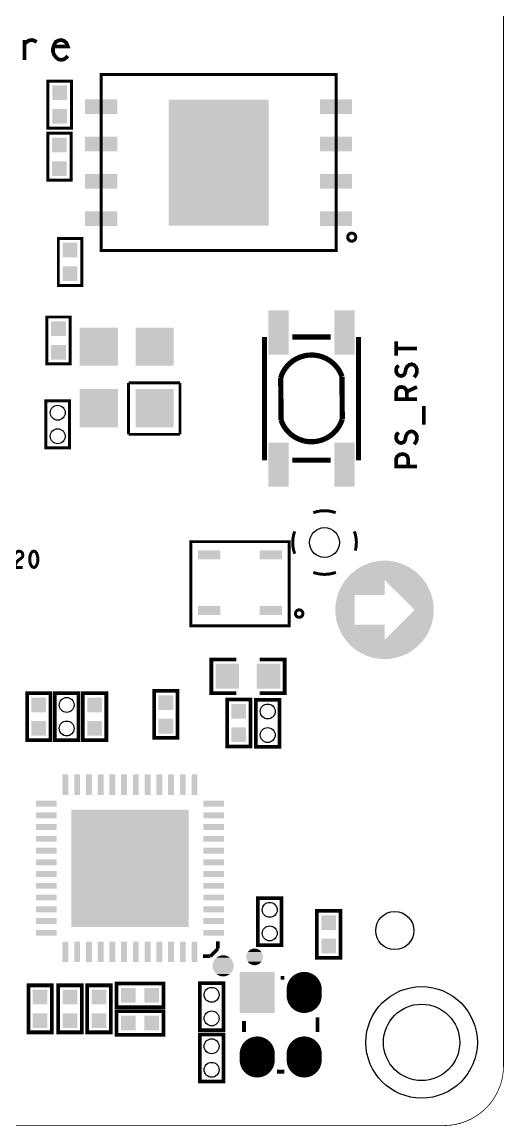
# Model space of a CAD drawing. Extents: x 0 to 1.77, y 0.1 to 2.36.
# Drawn here: x 1.126 to 1.772, y 0.098 to 1.579 of the extents above; entities that cross this region are included whole.
import ezdxf

# ---------------------------------------------------------------- set-up
doc = ezdxf.new("R2010")
doc.units = 0
doc.layers.get('0').update_dxf_attribs({"linetype": 'CONTINUOUS'})
doc.layers.add('ASSY_ART', color=2, linetype='CONTINUOUS')
doc.layers.add('ZYNQ_CORE_2V3_0', color=7, linetype='CONTINUOUS')

# ---------------------------------------------------------------- blocks, each defined once
blk = doc.blocks.new('RECTANGLE_4')
blk.add_solid([(0.01575, 0.01675), (0.01575, -0.01675), (-0.01575, 0.01675), (-0.01575, -0.01675)])
blk = doc.blocks.new('ROUND_2')
blk.add_circle((0, 0), 0.01)
blk = doc.blocks.new('RECTANGLE_25')
blk.add_solid([(0.003935, 0.01378), (0.003935, -0.01378), (-0.003935, 0.01378), (-0.003935, -0.01378)])
blk = doc.blocks.new('ROUND_3')
blk.add_circle((0, 0), 0.02)
blk = doc.blocks.new('SQUARE_26')
blk.add_solid([(0.07874, 0.07874), (0.07874, -0.07874), (-0.07874, 0.07874), (-0.07874, -0.07874)])
blk = doc.blocks.new('ROUND_8')
blk.add_circle((0, 0), 0.0748)
blk = doc.blocks.new('ROUND_5')
blk.add_circle((0, 0), 0.0256)
blk = doc.blocks.new('RECTANGLE_28')
blk.add_solid([(0.06695, 0.08465), (0.06695, -0.08465), (-0.06695, 0.08465), (-0.06695, -0.08465)])
blk = doc.blocks.new('OBLONG_37')
at = {"const_width": 0.047}
blk.add_lwpolyline([(0, 0.004), (0, -0.004)], dxfattribs=at)
at = {"const_width": 0.0235}
for points in [[(-0.0118, 0.004, 1), (0.0118, 0.004, 1)], [(-0.0118, -0.004, 1), (0.0118, -0.004, 1)]]:
    blk.add_lwpolyline(points, format="xyb", close=True, dxfattribs=at)
blk = doc.blocks.new('RECTANGLE_29')
blk.add_solid([(0.02165, 0.00985), (0.02165, -0.00985), (-0.02165, 0.00985), (-0.02165, -0.00985)])
blk = doc.blocks.new('RECTANGLE_38')
blk.add_solid([(0.023505, 0.0275), (0.023505, -0.0275), (-0.023505, 0.0275), (-0.023505, -0.0275)])
blk = doc.blocks.new('RECTANGLE_39')
blk.add_solid([(0.01378, 0.02953), (0.01378, -0.02953), (-0.01378, 0.02953), (-0.01378, -0.02953)])
blk = doc.blocks.new('SQUARE_9')
blk.add_solid([(0.00985, 0.00985), (0.00985, -0.00985), (-0.00985, 0.00985), (-0.00985, -0.00985)])
blk = doc.blocks.new('SQUARE_30')
blk.add_solid([(0.0256, 0.0256), (0.0256, -0.0256), (-0.0256, 0.0256), (-0.0256, -0.0256)])
blk = doc.blocks.new('RECTANGLE_31')
blk.add_solid([(0.015, 0.006), (0.015, -0.006), (-0.015, 0.006), (-0.015, -0.006)])
blk = doc.blocks.new('RECTANGLE_22')
blk.add_solid([(0.01378, 0.003935), (0.01378, -0.003935), (-0.01378, 0.003935), (-0.01378, -0.003935)])
blk = doc.blocks.new('ROUND_96')
blk.add_circle((0, 0), 0.0512)

msp = doc.modelspace()

# ---------------------------------------------------------------- linework, layer by layer
at = {"layer": 'ASSY_ART'}
for points, const_width in [([(1.7716, 0.1784), (1.7716, 2.2822)], 0.001), ([(1.129, 1.528), (1.129, 1.5547)], 0.005), ([(1.129, 1.5493), (1.1319, 1.552), (1.1348, 1.554), (1.1389, 1.5547), (1.1418, 1.554), (1.1453, 1.552)], 0.005), ([(1.1684, 1.546), (1.1871, 1.546), (1.1853, 1.5507), (1.1824, 1.5533), (1.1783, 1.5547), (1.1743, 1.554), (1.1707, 1.552), (1.1684, 1.5473), (1.1672, 1.5433), (1.1672, 1.5393), (1.1684, 1.5353), (1.1713, 1.5313), (1.1748, 1.5287), (1.1789, 1.528), (1.183, 1.5293), (1.1871, 1.5333)], 0.005), ([(1.1603, 1.4995), (1.1603, 1.4365), (1.1919, 1.4365), (1.1919, 1.4995), (1.1603, 1.4995)], 0.004), ([(1.5469, 1.5083), (1.2318, 1.5083), (1.2318, 1.2721), (1.5469, 1.2721), (1.5469, 1.5083)], 0.004), ([(1.1917, 1.3665), (1.1917, 1.4295), (1.1601, 1.4295), (1.1601, 1.3665), (1.1917, 1.3665)], 0.004), ([(1.1744, 1.2885), (1.1744, 1.2255), (1.206, 1.2255), (1.206, 1.2885), (1.1744, 1.2885)], 0.004), ([(1.1588, 1.1831), (1.1588, 1.1201), (1.1904, 1.1201), (1.1904, 1.1831), (1.1588, 1.1831)], 0.004), ([(1.451, 1.1563), (1.451, 0.991)], 0.007), ([(1.4884, 1.1563), (1.5396, 1.1563)], 0.007), ([(1.577, 1.1563), (1.577, 0.991)], 0.007), ([(1.6275, 1.1314), (1.6275, 1.1506)], 0.005), ([(1.6275, 1.141), (1.6555, 1.141)], 0.005), ([(1.6518, 1.1022), (1.6541, 1.1056), (1.6555, 1.1093), (1.6555, 1.1127), (1.6541, 1.116), (1.6518, 1.1185), (1.6485, 1.1198), (1.6452, 1.1189), (1.6424, 1.1168), (1.6406, 1.1131), (1.6396, 1.1081), (1.6378, 1.1052), (1.6345, 1.1039), (1.6312, 1.1047), (1.6289, 1.1068), (1.6275, 1.1098), (1.6275, 1.1127), (1.6284, 1.1156), (1.6308, 1.1181)], 0.005), ([(1.2686, 1.0947), (1.2686, 1.0257)], 0.004), ([(1.3376, 1.0947), (1.2686, 1.0947)], 0.004), ([(1.3376, 1.0257), (1.3376, 1.0947)], 0.004), ([(1.4727, 1.1017), (1.4732, 1.0446)], 0.007), ([(1.5553, 1.0461), (1.5549, 1.1032)], 0.007), ([(1.6555, 1.0727), (1.6275, 1.0727), (1.6275, 1.0831), (1.6289, 1.0864), (1.6308, 1.0885), (1.6345, 1.0893), (1.6382, 1.0885), (1.6406, 1.086), (1.642, 1.0831), (1.642, 1.0727)], 0.005), ([(1.642, 1.0831), (1.6555, 1.0893)], 0.005), ([(1.1578, 1.0705), (1.1578, 1.0075), (1.1894, 1.0075), (1.1894, 1.0705), (1.1578, 1.0705)], 0.004), ([(1.6648, 1.0385), (1.6648, 1.0635)], 0.005), ([(1.2686, 1.0257), (1.3376, 1.0257)], 0.004), ([(1.6518, 1.0123), (1.6541, 1.0156), (1.6555, 1.0193), (1.6555, 1.0227), (1.6541, 1.026), (1.6518, 1.0285), (1.6485, 1.0297), (1.6452, 1.0289), (1.6424, 1.0268), (1.6406, 1.0231), (1.6396, 1.0181), (1.6378, 1.0152), (1.6345, 1.0139), (1.6312, 1.0148), (1.6289, 1.0168), (1.6275, 1.0197), (1.6275, 1.0227), (1.6284, 1.0256), (1.6308, 1.0281)], 0.005), ([(1.4884, 0.991), (1.5396, 0.991)], 0.007), ([(1.6555, 0.9827), (1.6275, 0.9827), (1.6275, 0.9927), (1.6289, 0.996), (1.6322, 0.9985), (1.6359, 0.9993), (1.6396, 0.9985), (1.6424, 0.9964), (1.6438, 0.9927), (1.6438, 0.9827)], 0.005), ([(1.352, 0.7747), (1.352, 0.8817), (1.484, 0.8817), (1.484, 0.7687), (1.352, 0.7687), (1.352, 0.7747)], 0.004), ([(1.1167, 0.8654), (1.1182, 0.8676), (1.12, 0.8687), (1.122, 0.869), (1.1245, 0.8683), (1.1262, 0.8665), (1.1267, 0.8643), (1.1265, 0.8621), (1.1255, 0.8602), (1.1205, 0.8566), (1.1182, 0.854), (1.1167, 0.8503), (1.1162, 0.847), (1.1267, 0.847)], 0.004), ([(1.1415, 0.869), (1.1395, 0.8683), (1.138, 0.8665), (1.137, 0.8643), (1.1362, 0.8613), (1.136, 0.858), (1.1362, 0.8547), (1.137, 0.8518), (1.138, 0.8496), (1.1395, 0.8478), (1.1415, 0.847), (1.1435, 0.8478), (1.145, 0.8496), (1.146, 0.8518), (1.1467, 0.8547), (1.147, 0.858), (1.1467, 0.8613), (1.146, 0.8643), (1.145, 0.8665), (1.1435, 0.8683), (1.1415, 0.869)], 0.004), ([(1.413, 0.7238), (1.3796, 0.7238), (1.3796, 0.6786), (1.413, 0.6786)], 0.005), ([(1.4446, 0.7238), (1.478, 0.7238), (1.478, 0.6786), (1.4446, 0.6786)], 0.005), ([(1.3344, 0.6185), (1.3344, 0.6815), (1.3028, 0.6815), (1.3028, 0.6185), (1.3344, 0.6185)], 0.005), ([(1.164, 0.6155), (1.164, 0.6785), (1.1324, 0.6785), (1.1324, 0.6155), (1.164, 0.6155)], 0.005), ([(1.1698, 0.6784), (1.1698, 0.6154), (1.2014, 0.6154), (1.2014, 0.6784), (1.1698, 0.6784)], 0.005), ([(1.2388, 0.6155), (1.2388, 0.6785), (1.2072, 0.6785), (1.2072, 0.6155), (1.2388, 0.6155)], 0.005), ([(1.4323, 0.607), (1.4323, 0.67), (1.4007, 0.67), (1.4007, 0.607), (1.4323, 0.607)], 0.005), ([(1.4395, 0.6696), (1.4395, 0.6066), (1.4711, 0.6066), (1.4711, 0.6696), (1.4395, 0.6696)], 0.005), ([(1.4422, 0.4035), (1.4422, 0.3405), (1.4738, 0.3405), (1.4738, 0.4035), (1.4422, 0.4035)], 0.005), ([(1.5528, 0.3235), (1.5528, 0.3865), (1.5212, 0.3865), (1.5212, 0.3235), (1.5528, 0.3235)], 0.005), ([(1.3885, 0.3456), (1.3885, 0.3356)], 0.005), ([(1.3785, 0.3256), (1.3685, 0.3256)], 0.005), ([(1.3885, 0.3356), (1.3785, 0.3256)], 0.005), ([(1.4777, 0.2967), (1.4727, 0.2967)], 0.005), ([(1.1342, 0.2865), (1.1342, 0.2235), (1.1658, 0.2235), (1.1658, 0.2865), (1.1342, 0.2865)], 0.005), ([(1.2058, 0.2235), (1.2058, 0.2865), (1.1742, 0.2865), (1.1742, 0.2235), (1.2058, 0.2235)], 0.005), ([(1.2132, 0.2865), (1.2132, 0.2235), (1.2448, 0.2235), (1.2448, 0.2865), (1.2132, 0.2865)], 0.005), ([(1.2525, 0.2572), (1.3155, 0.2572), (1.3155, 0.2888), (1.2525, 0.2888), (1.2525, 0.2572)], 0.005), ([(1.3642, 0.2895), (1.3642, 0.2265), (1.3958, 0.2265), (1.3958, 0.2895), (1.3642, 0.2895)], 0.005), ([(1.3155, 0.2518), (1.2525, 0.2518), (1.2525, 0.2202), (1.3155, 0.2202), (1.3155, 0.2518)], 0.005), ([(1.4235, 0.2387), (1.4235, 0.2237)], 0.005), ([(1.5219, 0.2237), (1.5219, 0.2437)], 0.005), ([(1.3958, 0.1575), (1.3958, 0.2205), (1.3642, 0.2205), (1.3642, 0.1575), (1.3958, 0.1575)], 0.005), ([(1.4777, 0.1707), (1.4677, 0.1707)], 0.005), ([(0.08, 0.0984), (1.6917, 0.0984)], 0.001)]:
    msp.add_lwpolyline(points, dxfattribs=dict(at, const_width=const_width))
at = {"layer": 'ASSY_ART', "const_width": 0.004}
for points in [[(1.5626, 1.2902, 1), (1.5734, 1.2902, 1)], [(1.4925, 0.7852, 1), (1.5025, 0.7852, 1)]]:
    msp.add_lwpolyline(points, format="xyb", close=True, dxfattribs=at)
at = {"layer": 'ASSY_ART'}
for points, const_width in [([(1.5549, 1.1032, 0.721286), (1.4727, 1.1017)], 0.007), ([(1.4732, 1.0446, 0.721175), (1.5553, 1.0461)], 0.007), ([(1.5465, 0.9205, 0.181986), (1.5164, 0.9205)], 0.004), ([(1.4915, 0.8955, 0.180818), (1.4915, 0.8656)], 0.004), ([(1.5728, 0.8697, 0.155116), (1.5715, 0.8955)], 0.004), ([(1.5165, 0.8405, 0.182311), (1.5467, 0.8406)], 0.004), ([(1.6917, 0.0984, 0.414214), (1.7716, 0.1784)], 0.001)]:
    msp.add_lwpolyline(points, format="xyb", dxfattribs=dict(at, const_width=const_width))
for points in [[(1.5696, 0.8408), (1.5741, 0.8443), (1.6544, 0.8408), (1.6499, 0.8443)], [(1.5741, 0.8443), (1.579, 0.8474), (1.6499, 0.8443), (1.645, 0.8474)], [(1.579, 0.8474), (1.5841, 0.85), (1.645, 0.8474), (1.6399, 0.85)], [(1.5841, 0.85), (1.5894, 0.8522), (1.6399, 0.85), (1.6346, 0.8522)], [(1.5894, 0.8523), (1.5949, 0.854), (1.6346, 0.8523), (1.6291, 0.854)], [(1.5894, 0.8522), (1.5894, 0.8523), (1.6346, 0.8522), (1.6346, 0.8523)], [(1.5949, 0.854), (1.6005, 0.8552), (1.6291, 0.854), (1.6235, 0.8552)], [(1.6005, 0.8552), (1.6062, 0.856), (1.6234, 0.8552), (1.6178, 0.856)], [(1.6005, 0.8552), (1.6005, 0.8552), (1.6235, 0.8552), (1.6234, 0.8552)], [(1.6062, 0.856), (1.6063, 0.856), (1.6178, 0.856), (1.6177, 0.856)], [(1.6063, 0.856), (1.612, 0.8562), (1.6177, 0.856), (1.612, 0.8562)], [(1.5579, 0.8281), (1.5595, 0.8302), (1.612, 0.8281), (1.612, 0.8302)], [(1.5595, 0.8302), (1.5614, 0.8326), (1.6645, 0.8302), (1.6626, 0.8326)], [(1.5614, 0.8327), (1.5653, 0.8369), (1.6626, 0.8327), (1.6587, 0.8369)], [(1.5614, 0.8326), (1.5614, 0.8327), (1.6626, 0.8326), (1.6626, 0.8327)], [(1.5653, 0.8369), (1.5696, 0.8408), (1.6587, 0.8369), (1.6544, 0.8408)], [(1.6144, 0.8281), (1.6122, 0.8302), (1.6661, 0.8281), (1.6645, 0.8302)], [(1.55, 0.8128), (1.5522, 0.8181), (1.612, 0.8128), (1.612, 0.8181)], [(1.5522, 0.8181), (1.5548, 0.8232), (1.612, 0.8181), (1.612, 0.8232)], [(1.5548, 0.8232), (1.5579, 0.8281), (1.612, 0.8232), (1.612, 0.8281)], [(1.6192, 0.8232), (1.6144, 0.8281), (1.6692, 0.8232), (1.6661, 0.8281)], [(1.6243, 0.8181), (1.6192, 0.8232), (1.6718, 0.8181), (1.6692, 0.8232)], [(1.6297, 0.8128), (1.6243, 0.8181), (1.674, 0.8128), (1.6718, 0.8181)], [(1.5462, 0.796), (1.547, 0.8017), (1.572, 0.796), (1.572, 0.8017)], [(1.547, 0.8017), (1.5482, 0.8073), (1.572, 0.8017), (1.572, 0.8073)], [(1.5482, 0.8073), (1.5491, 0.8102), (1.572, 0.8073), (1.572, 0.8102)], [(1.5491, 0.8102), (1.55, 0.8128), (1.612, 0.8102), (1.612, 0.8128)], [(1.5491, 0.8102), (1.5491, 0.8102), (1.572, 0.8102), (1.612, 0.8102)], [(1.6352, 0.8073), (1.6297, 0.8128), (1.6758, 0.8073), (1.674, 0.8128)], [(1.6408, 0.8017), (1.6352, 0.8073), (1.677, 0.8017), (1.6758, 0.8073)], [(1.6465, 0.796), (1.6408, 0.8017), (1.6778, 0.796), (1.677, 0.8017)], [(1.546, 0.7902), (1.5462, 0.796), (1.572, 0.7902), (1.572, 0.796)], [(1.5462, 0.7845), (1.546, 0.7902), (1.572, 0.7845), (1.572, 0.7902)], [(1.6522, 0.7902), (1.6465, 0.796), (1.678, 0.7902), (1.6778, 0.796)], [(1.6465, 0.7844), (1.6522, 0.7902), (1.6778, 0.7844), (1.678, 0.7902)], [(1.547, 0.7788), (1.5462, 0.7845), (1.572, 0.7788), (1.572, 0.7845)], [(1.5482, 0.7731), (1.547, 0.7788), (1.572, 0.7731), (1.572, 0.7788)], [(1.5492, 0.7702), (1.5482, 0.7731), (1.572, 0.7702), (1.572, 0.7731)], [(1.55, 0.7676), (1.5492, 0.7702), (1.612, 0.7676), (1.612, 0.7702)], [(1.5492, 0.7702), (1.5492, 0.7702), (1.612, 0.7702), (1.572, 0.7702)], [(1.6297, 0.7676), (1.6352, 0.7731), (1.674, 0.7676), (1.6758, 0.7731)], [(1.6352, 0.7731), (1.6408, 0.7787), (1.6758, 0.7731), (1.677, 0.7787)], [(1.6408, 0.7787), (1.6465, 0.7844), (1.677, 0.7787), (1.6778, 0.7844)], [(1.5522, 0.7623), (1.55, 0.7676), (1.612, 0.7623), (1.612, 0.7676)], [(1.5548, 0.7572), (1.5522, 0.7623), (1.612, 0.7572), (1.612, 0.7623)], [(1.5579, 0.7524), (1.5548, 0.7572), (1.612, 0.7524), (1.612, 0.7572)], [(1.6144, 0.7523), (1.6192, 0.7572), (1.6661, 0.7523), (1.6692, 0.7572)], [(1.6192, 0.7572), (1.6243, 0.7623), (1.6692, 0.7572), (1.6718, 0.7623)], [(1.6243, 0.7623), (1.6297, 0.7676), (1.6718, 0.7623), (1.674, 0.7676)], [(1.5596, 0.7502), (1.5579, 0.7524), (1.612, 0.7502), (1.612, 0.7524)], [(1.5614, 0.7478), (1.5596, 0.7502), (1.6626, 0.7478), (1.6644, 0.7502)], [(1.5596, 0.7502), (1.5596, 0.7502), (1.6122, 0.7502), (1.612, 0.7502)], [(1.5653, 0.7435), (1.5614, 0.7478), (1.6587, 0.7435), (1.6626, 0.7478)], [(1.5696, 0.7396), (1.5653, 0.7435), (1.6544, 0.7396), (1.6587, 0.7435)], [(1.6122, 0.7502), (1.6144, 0.7523), (1.6644, 0.7502), (1.6661, 0.7523)], [(1.5741, 0.7361), (1.5696, 0.7396), (1.6499, 0.7361), (1.6544, 0.7396)], [(1.579, 0.733), (1.5741, 0.7361), (1.645, 0.733), (1.6499, 0.7361)], [(1.5841, 0.7304), (1.579, 0.733), (1.6399, 0.7304), (1.645, 0.733)], [(1.5894, 0.7282), (1.5841, 0.7304), (1.6346, 0.7282), (1.6399, 0.7304)], [(1.5949, 0.7264), (1.5894, 0.7282), (1.6291, 0.7264), (1.6346, 0.7282)], [(1.6005, 0.7252), (1.5949, 0.7264), (1.6235, 0.7252), (1.6291, 0.7264)], [(1.6062, 0.7244), (1.6006, 0.7252), (1.6178, 0.7244), (1.6235, 0.7252)], [(1.6063, 0.7244), (1.6062, 0.7244), (1.6177, 0.7244), (1.6178, 0.7244)], [(1.612, 0.7242), (1.6063, 0.7244), (1.612, 0.7242), (1.6177, 0.7244)], [(1.3895, 0.3255), (1.3907, 0.3259), (1.4015, 0.3255), (1.4003, 0.3259)], [(1.3907, 0.3259), (1.3918, 0.3263), (1.4003, 0.3259), (1.3992, 0.3263)], [(1.3918, 0.3263), (1.393, 0.3266), (1.3992, 0.3263), (1.398, 0.3266)], [(1.393, 0.3266), (1.3943, 0.3267), (1.398, 0.3266), (1.3967, 0.3267)], [(1.3943, 0.3267), (1.3955, 0.3268), (1.3967, 0.3267), (1.3955, 0.3268)], [(1.4266, 0.3257), (1.4267, 0.3266), (1.4488, 0.3257), (1.4487, 0.3266)], [(1.4267, 0.3266), (1.4269, 0.3276), (1.4487, 0.3266), (1.4485, 0.3276)], [(1.4269, 0.3276), (1.4272, 0.3285), (1.4485, 0.3276), (1.4482, 0.3285)], [(1.4272, 0.3285), (1.4276, 0.3294), (1.4482, 0.3285), (1.4478, 0.3294)], [(1.4276, 0.3294), (1.428, 0.3303), (1.4478, 0.3294), (1.4474, 0.3303)], [(1.428, 0.3303), (1.4285, 0.3311), (1.4474, 0.3303), (1.4469, 0.3311)], [(1.4285, 0.3311), (1.4291, 0.3319), (1.4469, 0.3311), (1.4463, 0.3319)], [(1.4291, 0.3319), (1.4298, 0.3326), (1.4463, 0.3319), (1.4456, 0.3326)], [(1.4298, 0.3326), (1.4305, 0.3333), (1.4456, 0.3326), (1.4449, 0.3333)], [(1.4305, 0.3333), (1.4313, 0.3339), (1.4449, 0.3333), (1.4441, 0.3339)], [(1.4313, 0.3339), (1.4321, 0.3344), (1.4441, 0.3339), (1.4433, 0.3344)], [(1.4321, 0.3344), (1.433, 0.3348), (1.4433, 0.3344), (1.4424, 0.3348)], [(1.433, 0.3348), (1.4339, 0.3352), (1.4424, 0.3348), (1.4415, 0.3352)], [(1.4339, 0.3352), (1.4348, 0.3355), (1.4415, 0.3352), (1.4406, 0.3355)], [(1.4348, 0.3355), (1.4358, 0.3357), (1.4406, 0.3355), (1.4396, 0.3357)], [(1.4358, 0.3357), (1.4367, 0.3358), (1.4396, 0.3357), (1.4387, 0.3358)], [(1.4367, 0.3358), (1.4377, 0.3359), (1.4387, 0.3358), (1.4377, 0.3359)], [(1.3814, 0.3139), (1.3816, 0.3151), (1.4096, 0.3139), (1.4094, 0.3151)], [(1.3814, 0.3126), (1.3814, 0.3139), (1.4096, 0.3126), (1.4096, 0.3139)], [(1.3814, 0.3114), (1.3814, 0.3126), (1.4096, 0.3114), (1.4096, 0.3126)], [(1.3816, 0.3102), (1.3814, 0.3114), (1.4094, 0.3102), (1.4096, 0.3114)], [(1.3816, 0.3151), (1.3818, 0.3163), (1.4094, 0.3151), (1.4092, 0.3163)], [(1.3818, 0.3163), (1.3822, 0.3175), (1.4092, 0.3163), (1.4088, 0.3175)], [(1.3822, 0.3175), (1.3827, 0.3186), (1.4088, 0.3175), (1.4083, 0.3186)], [(1.3827, 0.3186), (1.3833, 0.3197), (1.4083, 0.3186), (1.4077, 0.3197)], [(1.3833, 0.3197), (1.3839, 0.3208), (1.4077, 0.3197), (1.4071, 0.3208)], [(1.3839, 0.3208), (1.3847, 0.3217), (1.4071, 0.3208), (1.4063, 0.3217)], [(1.3847, 0.3217), (1.3855, 0.3226), (1.4063, 0.3217), (1.4055, 0.3226)], [(1.3855, 0.3226), (1.3864, 0.3235), (1.4055, 0.3226), (1.4046, 0.3235)], [(1.3864, 0.3235), (1.3874, 0.3242), (1.4046, 0.3235), (1.4036, 0.3242)], [(1.3874, 0.3242), (1.3884, 0.3249), (1.4036, 0.3242), (1.4026, 0.3249)], [(1.3884, 0.3249), (1.3895, 0.3255), (1.4026, 0.3249), (1.4015, 0.3255)], [(1.4265, 0.3247), (1.4266, 0.3257), (1.4489, 0.3247), (1.4488, 0.3257)], [(1.4266, 0.3237), (1.4265, 0.3247), (1.4488, 0.3237), (1.4489, 0.3247)], [(1.4267, 0.3228), (1.4266, 0.3237), (1.4487, 0.3228), (1.4488, 0.3237)], [(1.4269, 0.3218), (1.4267, 0.3228), (1.4485, 0.3218), (1.4487, 0.3228)], [(1.4272, 0.3209), (1.4269, 0.3218), (1.4482, 0.3209), (1.4485, 0.3218)], [(1.4276, 0.32), (1.4272, 0.3209), (1.4478, 0.32), (1.4482, 0.3209)], [(1.428, 0.3191), (1.4276, 0.32), (1.4474, 0.3191), (1.4478, 0.32)], [(1.4285, 0.3183), (1.428, 0.3191), (1.4469, 0.3183), (1.4474, 0.3191)], [(1.4291, 0.3175), (1.4285, 0.3183), (1.4463, 0.3175), (1.4469, 0.3183)], [(1.4298, 0.3168), (1.4291, 0.3175), (1.4456, 0.3168), (1.4463, 0.3175)], [(1.4305, 0.3161), (1.4298, 0.3168), (1.4449, 0.3161), (1.4456, 0.3168)], [(1.4313, 0.3155), (1.4305, 0.3161), (1.4441, 0.3155), (1.4449, 0.3161)], [(1.4321, 0.315), (1.4313, 0.3155), (1.4433, 0.315), (1.4441, 0.3155)], [(1.433, 0.3146), (1.4321, 0.315), (1.4424, 0.3146), (1.4433, 0.315)], [(1.4339, 0.3142), (1.433, 0.3146), (1.4415, 0.3142), (1.4424, 0.3146)], [(1.4348, 0.3139), (1.4339, 0.3142), (1.4406, 0.3139), (1.4415, 0.3142)], [(1.4358, 0.3137), (1.4348, 0.3139), (1.4396, 0.3137), (1.4406, 0.3139)], [(1.4367, 0.3136), (1.4358, 0.3137), (1.4387, 0.3136), (1.4396, 0.3137)], [(1.4377, 0.3135), (1.4367, 0.3136), (1.4377, 0.3135), (1.4387, 0.3136)], [(1.3818, 0.309), (1.3816, 0.3102), (1.4092, 0.309), (1.4094, 0.3102)], [(1.3822, 0.3078), (1.3818, 0.309), (1.4088, 0.3078), (1.4092, 0.309)], [(1.3827, 0.3067), (1.3822, 0.3078), (1.4083, 0.3067), (1.4088, 0.3078)], [(1.3833, 0.3056), (1.3827, 0.3067), (1.4077, 0.3056), (1.4083, 0.3067)], [(1.3839, 0.3045), (1.3833, 0.3056), (1.4071, 0.3045), (1.4077, 0.3056)], [(1.3847, 0.3036), (1.3839, 0.3045), (1.4063, 0.3036), (1.4071, 0.3045)], [(1.3855, 0.3026), (1.3847, 0.3036), (1.4055, 0.3026), (1.4063, 0.3036)], [(1.3864, 0.3018), (1.3855, 0.3026), (1.4046, 0.3018), (1.4055, 0.3026)], [(1.3874, 0.3011), (1.3864, 0.3018), (1.4036, 0.3011), (1.4046, 0.3018)], [(1.3884, 0.3004), (1.3874, 0.3011), (1.4026, 0.3004), (1.4036, 0.3011)], [(1.3895, 0.2998), (1.3884, 0.3004), (1.4015, 0.2998), (1.4026, 0.3004)], [(1.3907, 0.2994), (1.3895, 0.2998), (1.4003, 0.2994), (1.4015, 0.2998)], [(1.3918, 0.299), (1.3907, 0.2994), (1.3992, 0.299), (1.4003, 0.2994)], [(1.393, 0.2987), (1.3918, 0.299), (1.398, 0.2987), (1.3992, 0.299)], [(1.3943, 0.2986), (1.393, 0.2987), (1.3967, 0.2986), (1.398, 0.2987)], [(1.3955, 0.2985), (1.3943, 0.2986), (1.3955, 0.2985), (1.3967, 0.2986)]]:
    msp.add_solid(points, dxfattribs=at)

# ---------------------------------------------------------------- block references
for name, p in [('SQUARE_9', (1.1761, 1.4839)), ('RECTANGLE_29', (1.2318, 1.4652)), ('RECTANGLE_28', (1.3894, 1.3902)), ('RECTANGLE_29', (1.5469, 1.4652)), ('SQUARE_9', (1.1761, 1.4523)), ('SQUARE_9', (1.1759, 1.4138)), ('RECTANGLE_29', (1.2318, 1.4152)), ('RECTANGLE_29', (1.5469, 1.4152)), ('SQUARE_9', (1.1759, 1.3822)), ('RECTANGLE_29', (1.2318, 1.3652)), ('RECTANGLE_29', (1.5469, 1.3652)), ('RECTANGLE_29', (1.2318, 1.3152)), ('RECTANGLE_29', (1.5469, 1.3152)), ('SQUARE_9', (1.1902, 1.2728)), ('SQUARE_9', (1.1902, 1.2412)), ('RECTANGLE_39', (1.4697, 1.1623)), ('RECTANGLE_39', (1.5583, 1.1623)), ('SQUARE_9', (1.1746, 1.1675)), ('SQUARE_30', (1.2288, 1.1434)), ('SQUARE_30', (1.3036, 1.1434)), ('SQUARE_9', (1.1746, 1.1359)), ('SQUARE_30', (1.2288, 1.0607)), ('SQUARE_30', (1.3036, 1.0607)), ('ROUND_2', (1.1736, 1.0547)), ('ROUND_2', (1.1736, 1.0231)), ('RECTANGLE_39', (1.4697, 0.9851)), ('RECTANGLE_39', (1.5583, 0.9851)), ('ROUND_3', (1.5315, 0.8805)), ('RECTANGLE_31', (1.3767, 0.8642)), ('RECTANGLE_31', (1.4593, 0.8642)), ('RECTANGLE_31', (1.3767, 0.7892)), ('RECTANGLE_31', (1.4593, 0.7892)), ('RECTANGLE_4', (1.4012, 0.7012)), ('RECTANGLE_4', (1.4564, 0.7012)), ('SQUARE_9', (1.1482, 0.6628)), ('ROUND_2', (1.1856, 0.6627)), ('SQUARE_9', (1.223, 0.6628)), ('SQUARE_9', (1.3186, 0.6658)), ('SQUARE_9', (1.4165, 0.6543)), ('ROUND_2', (1.4553, 0.6539)), ('SQUARE_9', (1.1482, 0.6312)), ('ROUND_2', (1.1856, 0.6311)), ('SQUARE_9', (1.223, 0.6312)), ('SQUARE_9', (1.3186, 0.6342)), ('SQUARE_9', (1.4165, 0.6227)), ('ROUND_2', (1.4553, 0.6223)), ('RECTANGLE_25', (1.1839, 0.5558)), ('RECTANGLE_25', (1.1996, 0.5558)), ('RECTANGLE_25', (1.2154, 0.5558)), ('RECTANGLE_25', (1.2311, 0.5558)), ('RECTANGLE_25', (1.2469, 0.5558)), ('RECTANGLE_25', (1.2626, 0.5558)), ('RECTANGLE_25', (1.2784, 0.5558)), ('RECTANGLE_25', (1.2941, 0.5558)), ('RECTANGLE_25', (1.3099, 0.5558)), ('RECTANGLE_25', (1.3256, 0.5558)), ('RECTANGLE_25', (1.3414, 0.5558)), ('RECTANGLE_25', (1.3571, 0.5558)), ('RECTANGLE_22', (1.1583, 0.5302)), ('RECTANGLE_22', (1.3827, 0.5302)), ('RECTANGLE_22', (1.1583, 0.5145)), ('SQUARE_26', (1.2705, 0.4436)), ('RECTANGLE_22', (1.3827, 0.5145)), ('RECTANGLE_22', (1.1583, 0.4988)), ('RECTANGLE_22', (1.3827, 0.4988)), ('RECTANGLE_22', (1.1583, 0.483)), ('RECTANGLE_22', (1.3827, 0.483)), ('RECTANGLE_22', (1.1583, 0.4673)), ('RECTANGLE_22', (1.3827, 0.4673)), ('RECTANGLE_22', (1.1583, 0.4515)), ('RECTANGLE_22', (1.3827, 0.4515)), ('RECTANGLE_22', (1.1583, 0.4358)), ('RECTANGLE_22', (1.3827, 0.4358)), ('RECTANGLE_22', (1.1583, 0.42)), ('RECTANGLE_22', (1.3827, 0.42)), ('RECTANGLE_22', (1.1583, 0.4043)), ('RECTANGLE_22', (1.3827, 0.4043)), ('RECTANGLE_22', (1.1583, 0.3885)), ('RECTANGLE_22', (1.3827, 0.3885)), ('ROUND_2', (1.458, 0.3878)), ('ROUND_5', (1.6257, 0.36)), ('RECTANGLE_22', (1.1583, 0.3728)), ('RECTANGLE_22', (1.3827, 0.3728)), ('SQUARE_9', (1.537, 0.3708)), ('RECTANGLE_22', (1.1583, 0.357)), ('RECTANGLE_22', (1.3827, 0.357)), ('ROUND_2', (1.458, 0.3562)), ('RECTANGLE_25', (1.1839, 0.3314)), ('RECTANGLE_25', (1.1996, 0.3314)), ('RECTANGLE_25', (1.2154, 0.3314)), ('RECTANGLE_25', (1.2311, 0.3314)), ('RECTANGLE_25', (1.2469, 0.3314)), ('RECTANGLE_25', (1.2626, 0.3314)), ('RECTANGLE_25', (1.2784, 0.3314)), ('RECTANGLE_25', (1.2941, 0.3314)), ('RECTANGLE_25', (1.3099, 0.3314)), ('RECTANGLE_25', (1.3256, 0.3314)), ('RECTANGLE_25', (1.3414, 0.3314)), ('RECTANGLE_25', (1.3571, 0.3314)), ('SQUARE_9', (1.537, 0.3392)), ('RECTANGLE_38', (1.4412, 0.277)), ('OBLONG_37', (1.5042, 0.277)), ('SQUARE_9', (1.2682, 0.273)), ('SQUARE_9', (1.2998, 0.273)), ('ROUND_2', (1.38, 0.2738)), ('ROUND_8', (1.6617, 0.21)), ('SQUARE_9', (1.15, 0.2708)), ('SQUARE_9', (1.19, 0.2708)), ('SQUARE_9', (1.229, 0.2708)), ('ROUND_2', (1.38, 0.2422)), ('SQUARE_9', (1.15, 0.2392)), ('SQUARE_9', (1.19, 0.2392)), ('SQUARE_9', (1.229, 0.2392)), ('SQUARE_9', (1.2682, 0.236)), ('SQUARE_9', (1.2998, 0.236)), ('ROUND_2', (1.38, 0.2048)), ('OBLONG_37', (1.4412, 0.1904)), ('OBLONG_37', (1.5042, 0.1904)), ('ROUND_2', (1.38, 0.1732))]:
    msp.add_blockref(name, p, dxfattribs=at)
at = {"layer": 'ZYNQ_CORE_2V3_0'}
for name, p in [('ROUND_5', (1.6257, 0.36)), ('ROUND_96', (1.6617, 0.21))]:
    msp.add_blockref(name, p, dxfattribs=at)

doc.saveas('drawing.dxf')
